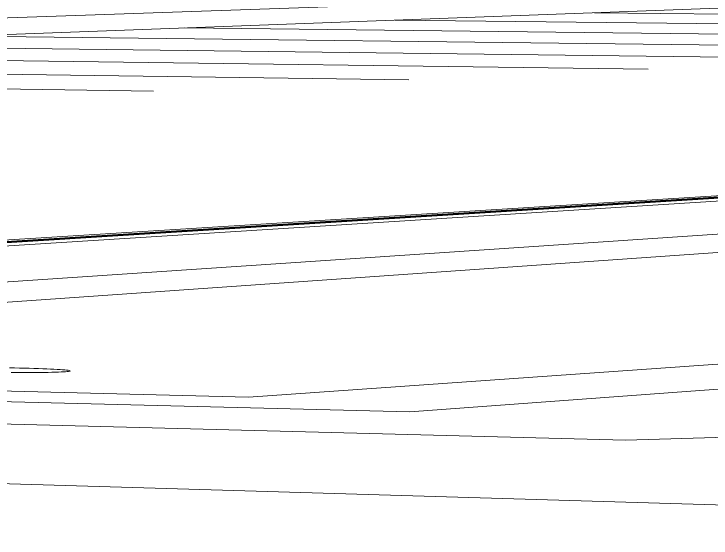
# Model space of a CAD drawing. Header units: inches. Extents: x 31155.6 to 31160.43, y 58.98 to 66.18.
# Drawn here: x 31159.0572 to 31159.108, y 59.9414 to 59.9796 of the extents above; entities that cross this region are included whole.
import ezdxf

# ---------------------------------------------------------------- set-up
doc = ezdxf.new("R2010")
doc.units = ezdxf.units.IN
doc.header["$MEASUREMENT"] = 0
doc.linetypes.add('Hidden', pattern=[0.28125, 0.1875, -0.09375])
for name, color, linetype, lineweight in [('A-PROP-SBCK', 71, 'Hidden', 50), ('BMP', 80, 'Continuous', 9), ('Conc', 7, 'Continuous', 9), ('EOP-PR', 4, 'Continuous', 9), ('PAINT', 190, 'Continuous', 9)]:
    doc.layers.add(name, color=color, linetype=linetype, lineweight=lineweight)

msp = doc.modelspace()

# ---------------------------------------------------------------- linework, layer by layer
at = {"layer": 'A-PROP-SBCK', "linetype": 'Continuous'}
msp.add_line((31159.192959, 59.971497), (31158.725875, 59.942266), dxfattribs=at)
at = {"layer": 'BMP'}
for p, q in [((31158.946996, 59.955778), (31159.192936, 59.971257)), ((31158.981622, 59.954987), (31159.192745, 59.969213)), ((31158.999403, 59.954581), (31159.192639, 59.968079)), ((31159.144825, 59.956611), (31159.074317, 59.951648)), ((31159.162586, 59.956167), (31159.086066, 59.950565)), ((31159.086066, 59.950565), (31158.968243, 59.953561)), ((31159.074317, 59.951648), (31158.991696, 59.953715)), ((31159.101796, 59.948493), (31158.920866, 59.953248)), ((31159.121614, 59.949074), (31159.101796, 59.948493))]:
    msp.add_line(p, q, dxfattribs=at)
msp.add_polyline3d([(31159.056997, 59.95344, 0), (31159.05737, 59.953438, 0), (31159.057737, 59.953437, 0), (31159.058096, 59.953436, 0), (31159.058445, 59.953437, 0), (31159.058782, 59.953439, 0), (31159.059104, 59.953442, 0), (31159.059411, 59.953446, 0), (31159.059699, 59.953451, 0), (31159.059968, 59.953457, 0), (31159.060215, 59.953464, 0), (31159.06044, 59.953471, 0), (31159.06064, 59.95348, 0), (31159.060816, 59.953489, 0), (31159.060965, 59.953499, 0), (31159.061087, 59.95351, 0), (31159.061181, 59.953522, 0), (31159.061247, 59.953534, 0), (31159.061284, 59.953546, 0), (31159.061293, 59.953559, 0), (31159.061272, 59.953572, 0), (31159.061223, 59.953586, 0), (31159.061145, 59.953599, 0), (31159.061039, 59.953613, 0), (31159.060906, 59.953627, 0), (31159.060746, 59.95364, 0), (31159.060561, 59.953654, 0), (31159.060351, 59.953667, 0), (31159.060118, 59.95368, 0), (31159.059863, 59.953693, 0), (31159.059588, 59.953705, 0), (31159.059294, 59.953716, 0), (31159.058984, 59.953727, 0), (31159.058658, 59.953738, 0), (31159.058318, 59.953747, 0), (31159.057968, 59.953756, 0), (31159.057608, 59.953764, 0), (31159.057241, 59.953772, 0), (31159.056869, 59.953778, 0)], dxfattribs=at)
at = {"layer": 'Conc'}
for p, q in [((31159.188608, 59.982999), (31158.672447, 59.963916)), ((31159.015352, 59.977879), (31159.107201, 59.981089))]:
    msp.add_line(p, q, dxfattribs=at)
at = {"layer": 'EOP-PR'}
for p, q in [((31158.93025, 59.955239), (31159.19297, 59.971614)), ((31159.004599, 59.946859), (31159.190134, 59.94135))]:
    msp.add_line(p, q, dxfattribs=at)
at = {"layer": 'PAINT'}
for p, q in [((31159.176698, 59.978877), (31159.099558, 59.979707)), ((31159.163669, 59.978293), (31159.08501, 59.979169)), ((31159.149899, 59.977677), (31159.069669, 59.978602)), ((31159.135324, 59.977024), (31159.05347, 59.978003)), ((31159.119871, 59.976332), (31159.036338, 59.97737)), ((31159.103459, 59.975597), (31159.01819, 59.976699)), ((31159.085994, 59.974815), (31158.998932, 59.975987)), ((31159.067374, 59.973981), (31158.978461, 59.97523))]:
    msp.add_line(p, q, dxfattribs=at)

doc.saveas('drawing.dxf')
